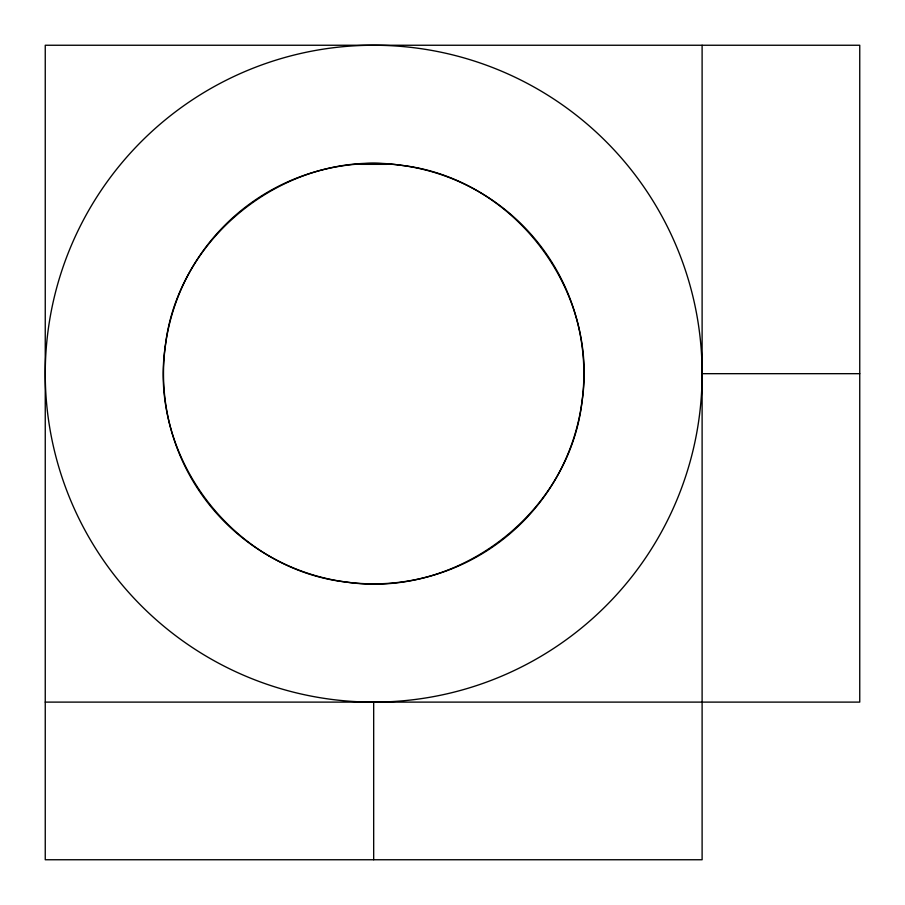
<?xml version="1.0" encoding="UTF-8"?>
<svg xmlns="http://www.w3.org/2000/svg" width="905" height="905" viewBox="0 0 905 905"><rect width="100%" height="100%" fill="white"/><g stroke="black" fill="none" stroke-linecap="round" stroke-linejoin="round"><path stroke-width="1.36" d="M360.541 164.348L386.82 164.348M702.11 373.675A328.425 328.425 0 0 0 209.462 89.256A328.425 328.425 0 0 0 209.462 658.105A328.425 328.425 0 0 0 702.11 373.675L859.75 373.675M45.25 702.11L859.75 702.11L859.75 45.25L45.25 45.25L45.25 859.75L702.11 859.75L702.11 45.25M373.675 702.11L373.675 859.75M165.287 346.242C148.578 457.851 234.112 569.313 346.242 582.073C457.851 598.771 569.313 513.237 582.073 401.119C598.771 289.51 513.237 178.036 401.119 165.287C289.51 148.578 178.036 234.112 165.287 346.242M268.581 555.715A210.198 210.198 0 0 0 583.872 373.675A210.198 210.198 0 0 0 268.581 191.645A210.198 210.198 0 0 0 268.581 555.715"/></g></svg>
